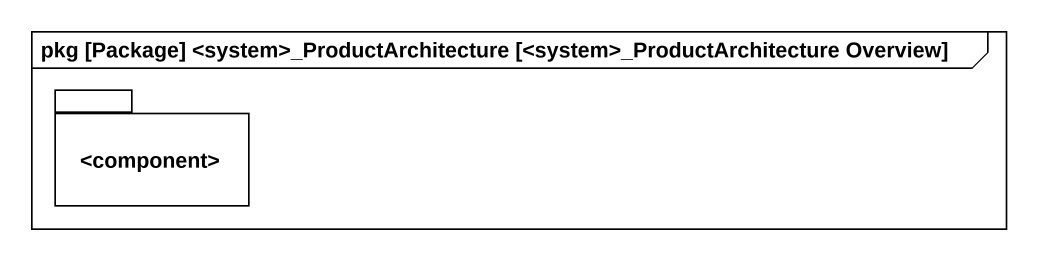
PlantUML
@startuml
mainframe pkg [Package] <system>_ProductArchitecture [<system>_ProductArchitecture Overview]
package "<component>" as component_ {
}
@enduml
